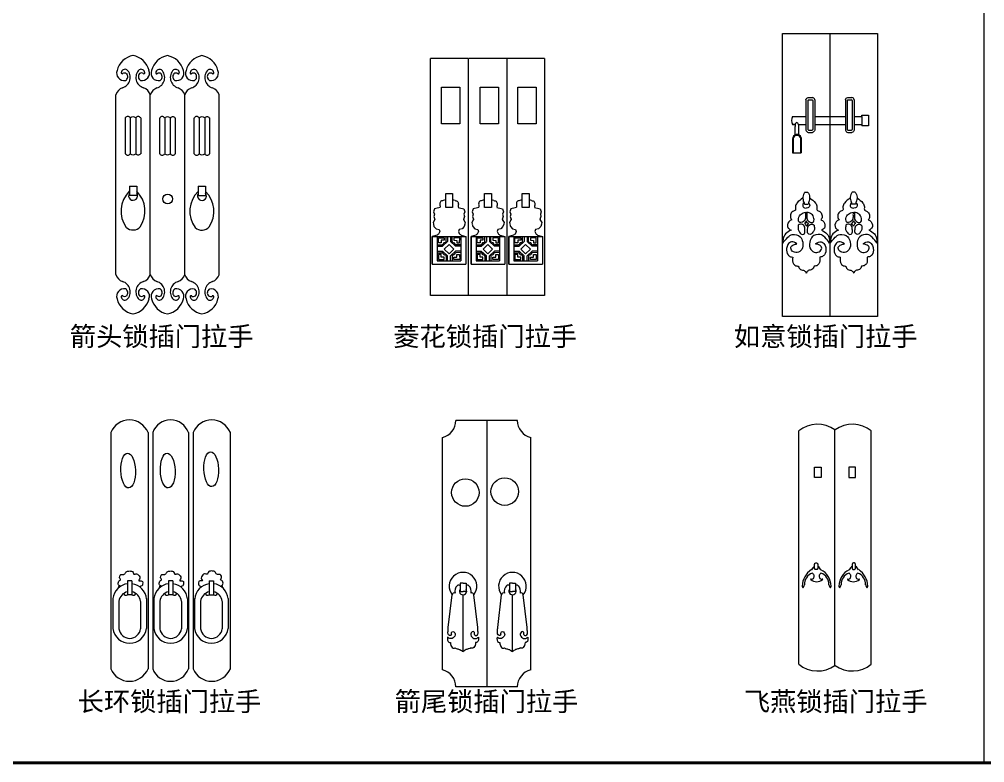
# Model space of a CAD drawing. Header units: millimetres. Extents: x -51923 to -51163, y -26833 to -26390.
# Drawn here: x -51567.1 to -51416.6, y -26832.9 to -26717 of the extents above; entities that cross this region are included whole.
import ezdxf

# ---------------------------------------------------------------- set-up
doc = ezdxf.new("R2010")
doc.units = ezdxf.units.MM
doc.header["$LTSCALE"] = 0.35
doc.styles.add('样式 1', font='simhei.ttf')

msp = doc.modelspace()

# ---------------------------------------------------------------- linework, layer by layer
at = {"lineweight": 5}
for p, q in [((-51416.66, -26832.91), (-51416.66, -26492.85)), ((-51416.66, -26832.91), (-51416.66, -26492.85)), ((-51502.72, -26750.83), (-51502.73, -26755.14)), ((-51502.72, -26750.83), (-51497.48, -26750.83)), ((-51501.94, -26750.83), (-51501.94, -26754.65)), ((-51501.75, -26751.04), (-51500.87, -26751.04)), ((-51501.75, -26751.82), (-51501.75, -26751.04)), ((-51501.32, -26751.43), (-51501.32, -26751.82)), ((-51500.87, -26751.43), (-51501.32, -26751.43)), ((-51501.13, -26752.34), (-51500.34, -26751.64)), ((-51500.87, -26751.04), (-51500.87, -26751.43)), ((-51500.55, -26751.6), (-51500.55, -26750.83)), ((-51500.34, -26750.83), (-51500.34, -26751.64)), ((-51499.86, -26750.84), (-51499.87, -26751.64)), ((-51499.09, -26752.35), (-51499.87, -26751.64)), ((-51499.65, -26751.61), (-51499.65, -26750.84)), ((-51498.45, -26751.05), (-51499.34, -26751.04)), ((-51499.34, -26751.04), (-51499.34, -26751.43)), ((-51499.34, -26751.43), (-51498.89, -26751.44)), ((-51498.89, -26751.44), (-51498.89, -26751.83)), ((-51498.46, -26751.83), (-51498.45, -26751.05)), ((-51498.27, -26750.83), (-51498.27, -26754.65)), ((-51497.48, -26750.83), (-51497.48, -26755.14)), ((-51496.68, -26750.83), (-51491.43, -26750.83)), ((-51496.68, -26750.83), (-51496.68, -26755.14)), ((-51495.89, -26750.83), (-51495.89, -26754.65)), ((-51495.71, -26751.82), (-51495.71, -26751.04)), ((-51495.71, -26751.04), (-51494.82, -26751.04)), ((-51494.82, -26751.43), (-51495.27, -26751.43)), ((-51495.27, -26751.43), (-51495.27, -26751.82)), ((-51495.08, -26752.34), (-51494.29, -26751.64)), ((-51494.82, -26751.04), (-51494.82, -26751.43)), ((-51494.51, -26751.6), (-51494.51, -26750.83)), ((-51494.29, -26750.83), (-51494.29, -26751.64)), ((-51493.81, -26750.84), (-51493.82, -26751.64)), ((-51493.04, -26752.35), (-51493.82, -26751.64)), ((-51493.61, -26751.61), (-51493.6, -26750.84)), ((-51493.29, -26751.04), (-51493.29, -26751.43)), ((-51492.4, -26751.05), (-51493.29, -26751.04)), ((-51493.29, -26751.43), (-51492.84, -26751.44)), ((-51492.84, -26751.44), (-51492.84, -26751.83)), ((-51492.41, -26751.83), (-51492.4, -26751.05)), ((-51492.22, -26750.83), (-51492.22, -26754.65)), ((-51491.43, -26750.83), (-51491.43, -26755.14)), ((-51490.8, -26750.83), (-51490.8, -26755.14)), ((-51490.8, -26750.83), (-51485.55, -26750.83)), ((-51490.01, -26750.83), (-51490.01, -26754.65)), ((-51489.83, -26751.04), (-51488.94, -26751.04)), ((-51489.83, -26751.82), (-51489.83, -26751.04)), ((-51489.39, -26751.43), (-51489.39, -26751.82)), ((-51488.94, -26751.43), (-51489.39, -26751.43)), ((-51489.2, -26752.34), (-51488.41, -26751.64)), ((-51488.94, -26751.04), (-51488.94, -26751.43)), ((-51488.63, -26751.6), (-51488.63, -26750.83)), ((-51488.41, -26750.83), (-51488.41, -26751.64)), ((-51487.93, -26750.84), (-51487.94, -26751.64)), ((-51487.16, -26752.35), (-51487.94, -26751.64)), ((-51487.73, -26751.61), (-51487.72, -26750.84)), ((-51486.52, -26751.05), (-51487.41, -26751.04)), ((-51487.41, -26751.04), (-51487.41, -26751.43)), ((-51487.41, -26751.43), (-51486.96, -26751.44)), ((-51486.96, -26751.44), (-51486.96, -26751.83)), ((-51486.53, -26751.83), (-51486.52, -26751.05)), ((-51486.34, -26750.83), (-51486.34, -26754.65)), ((-51485.55, -26750.83), (-51485.55, -26755.14)), ((-51501.94, -26752.12), (-51501.19, -26752.12)), ((-51501.94, -26752.34), (-51501.13, -26752.34)), ((-51501.94, -26753.14), (-51501.13, -26753.14)), ((-51501.32, -26751.82), (-51501.75, -26751.82)), ((-51501.13, -26753.14), (-51500.34, -26753.84)), ((-51500.11, -26752.09), (-51500.85, -26752.8)), ((-51500.85, -26752.8), (-51500.11, -26752.09)), ((-51500.11, -26753.52), (-51500.85, -26752.8)), ((-51500.11, -26752.09), (-51499.36, -26752.8)), ((-51500.11, -26753.52), (-51499.36, -26752.8)), ((-51499.09, -26753.13), (-51499.87, -26753.84)), ((-51498.28, -26752.36), (-51499.09, -26752.35)), ((-51498.28, -26753.12), (-51499.09, -26753.13)), ((-51498.28, -26752.13), (-51499.03, -26752.12)), ((-51498.89, -26751.83), (-51498.46, -26751.83)), ((-51495.89, -26752.12), (-51495.14, -26752.12)), ((-51495.89, -26752.34), (-51495.08, -26752.34)), ((-51495.89, -26753.14), (-51495.08, -26753.14)), ((-51495.27, -26751.82), (-51495.71, -26751.82)), ((-51495.08, -26753.14), (-51494.29, -26753.84)), ((-51494.8, -26752.8), (-51494.06, -26752.09)), ((-51494.06, -26752.09), (-51494.8, -26752.8)), ((-51494.06, -26753.52), (-51494.8, -26752.8)), ((-51494.06, -26752.09), (-51493.31, -26752.8)), ((-51494.06, -26753.52), (-51493.31, -26752.8)), ((-51493.04, -26753.13), (-51493.82, -26753.84)), ((-51492.23, -26752.36), (-51493.04, -26752.35)), ((-51492.23, -26753.12), (-51493.04, -26753.13)), ((-51492.23, -26752.13), (-51492.98, -26752.12)), ((-51492.84, -26751.83), (-51492.41, -26751.83)), ((-51490.01, -26752.12), (-51489.26, -26752.12)), ((-51490.01, -26752.34), (-51489.2, -26752.34)), ((-51490.01, -26753.14), (-51489.2, -26753.14)), ((-51489.39, -26751.82), (-51489.83, -26751.82)), ((-51489.2, -26753.14), (-51488.41, -26753.84)), ((-51488.18, -26752.09), (-51488.92, -26752.8)), ((-51488.92, -26752.8), (-51488.18, -26752.09)), ((-51488.18, -26753.52), (-51488.92, -26752.8)), ((-51488.18, -26752.09), (-51487.43, -26752.8)), ((-51488.18, -26753.52), (-51487.43, -26752.8)), ((-51487.16, -26753.13), (-51487.94, -26753.84)), ((-51486.35, -26752.36), (-51487.16, -26752.35)), ((-51486.35, -26753.12), (-51487.16, -26753.13)), ((-51486.35, -26752.13), (-51487.1, -26752.12)), ((-51486.96, -26751.83), (-51486.53, -26751.83)), ((-51501.94, -26753.36), (-51501.19, -26753.36)), ((-51501.94, -26754.65), (-51498.27, -26754.64)), ((-51501.75, -26753.66), (-51501.75, -26754.44)), ((-51501.32, -26753.66), (-51501.75, -26753.66)), ((-51501.75, -26754.44), (-51500.87, -26754.44)), ((-51501.32, -26754.05), (-51501.32, -26753.66)), ((-51500.87, -26754.05), (-51501.32, -26754.05)), ((-51500.87, -26754.44), (-51500.87, -26754.05)), ((-51500.55, -26753.88), (-51500.55, -26754.65)), ((-51500.34, -26754.65), (-51500.34, -26753.84)), ((-51499.86, -26754.64), (-51499.87, -26753.84)), ((-51499.65, -26753.87), (-51499.65, -26754.64)), ((-51499.34, -26754.05), (-51498.89, -26754.04)), ((-51499.34, -26754.44), (-51499.34, -26754.05)), ((-51498.45, -26754.43), (-51499.34, -26754.44)), ((-51498.28, -26753.35), (-51499.03, -26753.36)), ((-51498.89, -26753.65), (-51498.46, -26753.65)), ((-51498.89, -26754.04), (-51498.89, -26753.65)), ((-51498.46, -26753.65), (-51498.45, -26754.43)), ((-51495.89, -26753.36), (-51495.14, -26753.36)), ((-51495.89, -26754.65), (-51492.22, -26754.64)), ((-51495.27, -26753.66), (-51495.71, -26753.66)), ((-51495.71, -26753.66), (-51495.71, -26754.44)), ((-51495.71, -26754.44), (-51494.82, -26754.44)), ((-51495.27, -26754.05), (-51495.27, -26753.66)), ((-51494.82, -26754.05), (-51495.27, -26754.05)), ((-51494.82, -26754.44), (-51494.82, -26754.05)), ((-51494.51, -26753.88), (-51494.51, -26754.65)), ((-51494.29, -26754.65), (-51494.29, -26753.84)), ((-51493.81, -26754.64), (-51493.82, -26753.84)), ((-51493.61, -26753.87), (-51493.6, -26754.64)), ((-51493.29, -26754.05), (-51492.84, -26754.04)), ((-51493.29, -26754.44), (-51493.29, -26754.05)), ((-51492.4, -26754.43), (-51493.29, -26754.44)), ((-51492.23, -26753.35), (-51492.98, -26753.36)), ((-51492.84, -26754.04), (-51492.84, -26753.65)), ((-51492.84, -26753.65), (-51492.41, -26753.65)), ((-51492.41, -26753.65), (-51492.4, -26754.43)), ((-51490.01, -26753.36), (-51489.26, -26753.36)), ((-51490.01, -26754.65), (-51486.34, -26754.64)), ((-51489.83, -26753.66), (-51489.83, -26754.44)), ((-51489.39, -26753.66), (-51489.83, -26753.66)), ((-51489.83, -26754.44), (-51488.94, -26754.44)), ((-51489.39, -26754.05), (-51489.39, -26753.66)), ((-51488.94, -26754.05), (-51489.39, -26754.05)), ((-51488.94, -26754.44), (-51488.94, -26754.05)), ((-51488.63, -26753.88), (-51488.63, -26754.65)), ((-51488.41, -26754.65), (-51488.41, -26753.84)), ((-51487.93, -26754.64), (-51487.94, -26753.84)), ((-51487.73, -26753.87), (-51487.72, -26754.64)), ((-51487.41, -26754.05), (-51486.96, -26754.04)), ((-51487.41, -26754.44), (-51487.41, -26754.05)), ((-51486.52, -26754.43), (-51487.41, -26754.44)), ((-51486.35, -26753.35), (-51487.1, -26753.36)), ((-51486.96, -26753.65), (-51486.53, -26753.65)), ((-51486.96, -26754.04), (-51486.96, -26753.65)), ((-51486.53, -26753.65), (-51486.52, -26754.43)), ((-51502.73, -26755.14), (-51497.48, -26755.14)), ((-51496.68, -26755.14), (-51491.43, -26755.14)), ((-51490.8, -26755.14), (-51485.55, -26755.14))]:
    msp.add_line(p, q, dxfattribs=at)
at = {"lineweight": 13}
for p, q in [((-51448.1, -26763.29), (-51448.1, -26719.18)), ((-51448.1, -26719.18), (-51433.28, -26719.18)), ((-51440.69, -26719.18), (-51440.69, -26763.3)), ((-51433.28, -26719.18), (-51433.28, -26763.3)), ((-51503.01, -26760.02), (-51503.01, -26723.06)), ((-51497.13, -26723.06), (-51503.01, -26723.06)), ((-51497.13, -26723.06), (-51497.13, -26760.02)), ((-51491.08, -26723.06), (-51497.04, -26723.06)), ((-51485.2, -26723.06), (-51491.16, -26723.06)), ((-51491.08, -26723.06), (-51491.08, -26760.02)), ((-51485.2, -26723.06), (-51485.2, -26760.02)), ((-51501.29, -26733.25), (-51501.29, -26727.55)), ((-51501.29, -26727.55), (-51498.44, -26727.55)), ((-51498.44, -26727.55), (-51498.44, -26733.25)), ((-51495.24, -26733.25), (-51495.24, -26727.55)), ((-51495.24, -26727.55), (-51492.39, -26727.55)), ((-51492.39, -26727.55), (-51492.39, -26733.25)), ((-51489.36, -26733.25), (-51489.36, -26727.55)), ((-51489.36, -26727.55), (-51486.51, -26727.55)), ((-51486.51, -26727.55), (-51486.51, -26733.25)), ((-51552.1, -26756.76), (-51552.1, -26728.75)), ((-51546.71, -26756.78), (-51546.72, -26728.73)), ((-51541.34, -26756.8), (-51541.34, -26728.74)), ((-51535.97, -26756.8), (-51535.97, -26728.74)), ((-51444.44, -26729.51), (-51444.44, -26734.25)), ((-51444.14, -26729.6), (-51444.14, -26734.17)), ((-51444.08, -26729.18), (-51443.42, -26729.18)), ((-51444.04, -26729.52), (-51443.46, -26729.52)), ((-51443.36, -26729.6), (-51443.36, -26734.17)), ((-51443.07, -26729.51), (-51443.07, -26734.25)), ((-51438.28, -26729.51), (-51438.28, -26734.25)), ((-51437.99, -26729.6), (-51437.99, -26734.17)), ((-51437.93, -26729.18), (-51437.27, -26729.18)), ((-51437.89, -26729.52), (-51437.31, -26729.52)), ((-51437.21, -26729.6), (-51437.21, -26734.17)), ((-51436.91, -26729.51), (-51436.91, -26734.25)), ((-51446.55, -26732.12), (-51444.44, -26732.12)), ((-51443.07, -26732.12), (-51438.28, -26732.12)), ((-51436.91, -26732.12), (-51435.73, -26732.12)), ((-51435.73, -26732.12), (-51435.73, -26731.93)), ((-51435.73, -26731.93), (-51434.67, -26731.93)), ((-51435.73, -26732.12), (-51435.73, -26733.56)), ((-51434.67, -26731.93), (-51434.67, -26733.56)), ((-51550.6, -26737.92), (-51550.6, -26732.33)), ((-51549.85, -26732.33), (-51549.85, -26737.92)), ((-51548.97, -26732.33), (-51548.97, -26737.92)), ((-51548.21, -26732.33), (-51548.21, -26737.92)), ((-51545.23, -26737.93), (-51545.23, -26732.35)), ((-51544.47, -26732.35), (-51544.47, -26737.93)), ((-51543.59, -26732.35), (-51543.59, -26737.93)), ((-51542.83, -26732.35), (-51542.83, -26737.93)), ((-51539.85, -26737.93), (-51539.85, -26732.35)), ((-51539.1, -26732.35), (-51539.1, -26737.93)), ((-51538.21, -26732.35), (-51538.21, -26737.93)), ((-51537.46, -26732.35), (-51537.46, -26737.93)), ((-51498.44, -26733.25), (-51501.29, -26733.25)), ((-51492.39, -26733.25), (-51495.24, -26733.25)), ((-51486.51, -26733.25), (-51489.36, -26733.25)), ((-51446.56, -26733.36), (-51446.11, -26733.36)), ((-51446.11, -26733.36), (-51446.56, -26733.36)), ((-51445.65, -26733.36), (-51444.44, -26733.36)), ((-51443.07, -26733.36), (-51438.28, -26733.36)), ((-51436.91, -26733.36), (-51435.73, -26733.36)), ((-51434.67, -26733.56), (-51435.73, -26733.56)), ((-51446.15, -26733.97), (-51446.15, -26734.99)), ((-51445.61, -26733.97), (-51445.61, -26734.97)), ((-51444.08, -26734.59), (-51443.42, -26734.59)), ((-51444.04, -26734.25), (-51443.46, -26734.25)), ((-51437.93, -26734.59), (-51437.27, -26734.59)), ((-51437.89, -26734.25), (-51437.31, -26734.25)), ((-51446.55, -26735.62), (-51446.55, -26737.78)), ((-51446.43, -26735.62), (-51446.43, -26737.79)), ((-51445.31, -26735.45), (-51445.31, -26737.79)), ((-51445.19, -26735.43), (-51445.19, -26737.77)), ((-51549.98, -26742.98), (-51549.98, -26744.41)), ((-51549.98, -26742.98), (-51548.83, -26742.98)), ((-51548.83, -26742.98), (-51548.83, -26744.41)), ((-51539.23, -26743), (-51538.08, -26743)), ((-51539.23, -26743), (-51539.23, -26744.43)), ((-51538.08, -26743), (-51538.08, -26744.43)), ((-51500.63, -26746.33), (-51500.63, -26744.11)), ((-51500.63, -26744.11), (-51499.55, -26744.11)), ((-51499.55, -26744.11), (-51499.55, -26746.33)), ((-51494.58, -26746.33), (-51494.58, -26744.11)), ((-51494.58, -26744.11), (-51493.5, -26744.11)), ((-51493.5, -26744.11), (-51493.5, -26746.33)), ((-51488.7, -26746.33), (-51488.7, -26744.11)), ((-51488.7, -26744.11), (-51487.62, -26744.11)), ((-51487.62, -26744.11), (-51487.62, -26746.33)), ((-51444.62, -26743.91), (-51444.18, -26743.91)), ((-51436.76, -26743.91), (-51437.21, -26743.91)), ((-51549.98, -26744.41), (-51548.83, -26744.41)), ((-51539.23, -26744.43), (-51538.08, -26744.43)), ((-51502.4, -26746.54), (-51502.55, -26746.98)), ((-51502.55, -26746.98), (-51502.4, -26747.33)), ((-51499.55, -26746.33), (-51500.63, -26746.33)), ((-51497.8, -26746.54), (-51497.66, -26746.98)), ((-51497.66, -26746.98), (-51497.8, -26747.33)), ((-51496.35, -26746.54), (-51496.5, -26746.98)), ((-51496.5, -26746.98), (-51496.35, -26747.33)), ((-51493.5, -26746.33), (-51494.58, -26746.33)), ((-51491.76, -26746.54), (-51491.61, -26746.98)), ((-51491.61, -26746.98), (-51491.75, -26747.33)), ((-51490.47, -26746.54), (-51490.62, -26746.98)), ((-51490.62, -26746.98), (-51490.47, -26747.33)), ((-51487.62, -26746.33), (-51488.7, -26746.33)), ((-51485.88, -26746.54), (-51485.73, -26746.98)), ((-51485.73, -26746.98), (-51485.87, -26747.33)), ((-51444.66, -26745.77), (-51444.12, -26745.77)), ((-51436.72, -26745.77), (-51437.26, -26745.77)), ((-51502.34, -26748.19), (-51502.61, -26748.65)), ((-51502.61, -26748.65), (-51502.56, -26748.87)), ((-51502.4, -26747.33), (-51502.49, -26747.72)), ((-51502.49, -26747.72), (-51502.34, -26748.19)), ((-51502.37, -26748.1), (-51502.37, -26748.24)), ((-51497.71, -26747.72), (-51497.86, -26748.19)), ((-51497.86, -26748.19), (-51497.59, -26748.65)), ((-51497.84, -26748.1), (-51497.83, -26748.24)), ((-51497.8, -26747.33), (-51497.71, -26747.72)), ((-51497.59, -26748.65), (-51497.64, -26748.87)), ((-51496.29, -26748.19), (-51496.57, -26748.65)), ((-51496.57, -26748.65), (-51496.51, -26748.87)), ((-51496.35, -26747.33), (-51496.44, -26747.72)), ((-51496.44, -26747.72), (-51496.29, -26748.19)), ((-51496.32, -26748.1), (-51496.32, -26748.24)), ((-51491.67, -26747.72), (-51491.81, -26748.19)), ((-51491.81, -26748.19), (-51491.54, -26748.65)), ((-51491.79, -26748.1), (-51491.78, -26748.24)), ((-51491.75, -26747.33), (-51491.67, -26747.72)), ((-51491.54, -26748.65), (-51491.59, -26748.87)), ((-51490.41, -26748.19), (-51490.69, -26748.65)), ((-51490.69, -26748.65), (-51490.63, -26748.87)), ((-51490.47, -26747.33), (-51490.56, -26747.72)), ((-51490.56, -26747.72), (-51490.41, -26748.19)), ((-51490.44, -26748.1), (-51490.44, -26748.24)), ((-51485.79, -26747.72), (-51485.93, -26748.19)), ((-51485.93, -26748.19), (-51485.66, -26748.65)), ((-51485.91, -26748.1), (-51485.9, -26748.24)), ((-51485.87, -26747.33), (-51485.79, -26747.72)), ((-51485.66, -26748.65), (-51485.71, -26748.87)), ((-51502.56, -26748.93), (-51502.46, -26749.28)), ((-51502.46, -26749.28), (-51502.14, -26749.63)), ((-51502.14, -26749.63), (-51501.66, -26749.72)), ((-51501.55, -26750.04), (-51501.69, -26750.39)), ((-51501.66, -26749.72), (-51501.55, -26750.04)), ((-51498.54, -26749.72), (-51498.66, -26750.04)), ((-51498.66, -26750.04), (-51498.51, -26750.39)), ((-51498.07, -26749.63), (-51498.54, -26749.72)), ((-51497.74, -26749.28), (-51498.07, -26749.63)), ((-51497.64, -26748.93), (-51497.74, -26749.28)), ((-51496.51, -26748.93), (-51496.41, -26749.28)), ((-51496.41, -26749.28), (-51496.09, -26749.63)), ((-51496.09, -26749.63), (-51495.62, -26749.72)), ((-51495.5, -26750.04), (-51495.65, -26750.39)), ((-51495.62, -26749.72), (-51495.5, -26750.04)), ((-51492.49, -26749.72), (-51492.61, -26750.04)), ((-51492.61, -26750.04), (-51492.46, -26750.39)), ((-51492.02, -26749.63), (-51492.49, -26749.72)), ((-51491.7, -26749.28), (-51492.02, -26749.63)), ((-51491.59, -26748.93), (-51491.7, -26749.28)), ((-51490.63, -26748.93), (-51490.53, -26749.28)), ((-51490.53, -26749.28), (-51490.21, -26749.63)), ((-51490.21, -26749.63), (-51489.74, -26749.72)), ((-51489.62, -26750.04), (-51489.77, -26750.39)), ((-51489.74, -26749.72), (-51489.62, -26750.04)), ((-51486.61, -26749.72), (-51486.73, -26750.04)), ((-51486.73, -26750.04), (-51486.58, -26750.39)), ((-51486.14, -26749.63), (-51486.61, -26749.72)), ((-51485.82, -26749.28), (-51486.14, -26749.63)), ((-51485.71, -26748.93), (-51485.82, -26749.28)), ((-51501.99, -26750.63), (-51502.72, -26750.83)), ((-51501.87, -26750.54), (-51501.99, -26750.63)), ((-51501.75, -26750.48), (-51501.87, -26750.54)), ((-51501.69, -26750.39), (-51501.75, -26750.48)), ((-51498.51, -26750.39), (-51498.45, -26750.48)), ((-51498.45, -26750.48), (-51498.33, -26750.54)), ((-51498.33, -26750.54), (-51498.21, -26750.63)), ((-51498.21, -26750.63), (-51497.48, -26750.83)), ((-51495.94, -26750.63), (-51496.68, -26750.83)), ((-51495.82, -26750.54), (-51495.94, -26750.63)), ((-51495.7, -26750.48), (-51495.82, -26750.54)), ((-51495.65, -26750.39), (-51495.7, -26750.48)), ((-51492.46, -26750.39), (-51492.4, -26750.48)), ((-51492.4, -26750.48), (-51492.28, -26750.54)), ((-51492.28, -26750.54), (-51492.17, -26750.63)), ((-51492.17, -26750.63), (-51491.43, -26750.83)), ((-51490.06, -26750.63), (-51490.8, -26750.83)), ((-51489.94, -26750.54), (-51490.06, -26750.63)), ((-51489.82, -26750.48), (-51489.94, -26750.54)), ((-51489.77, -26750.39), (-51489.82, -26750.48)), ((-51486.58, -26750.39), (-51486.52, -26750.48)), ((-51486.52, -26750.48), (-51486.4, -26750.54)), ((-51486.4, -26750.54), (-51486.29, -26750.63)), ((-51486.29, -26750.63), (-51485.55, -26750.83)), ((-51497.13, -26760.02), (-51503.01, -26760.02)), ((-51491.08, -26760.02), (-51497.13, -26760.02)), ((-51485.2, -26760.02), (-51491.08, -26760.02)), ((-51439.84, -26763.29), (-51448.1, -26763.29)), ((-51433.28, -26763.3), (-51440.69, -26763.3)), ((-51489.41, -26779.53), (-51499.05, -26779.53)), ((-51494.23, -26779.53), (-51494.23, -26821.08)), ((-51552.87, -26781.41), (-51552.87, -26818.25)), ((-51547.07, -26781.41), (-51547.07, -26818.25)), ((-51546.34, -26781.41), (-51546.34, -26818.25)), ((-51540.75, -26781.41), (-51540.75, -26818.25)), ((-51540.03, -26781.41), (-51540.03, -26818.25)), ((-51534.23, -26781.41), (-51534.23, -26818.25)), ((-51445.57, -26817.56), (-51445.57, -26781.16)), ((-51439.91, -26817.72), (-51439.91, -26781)), ((-51434.25, -26817.56), (-51434.25, -26781.16)), ((-51501.15, -26818.43), (-51501.15, -26782.19)), ((-51487.37, -26818.43), (-51487.37, -26782.19)), ((-51550.26, -26804.56), (-51550.26, -26806.7)), ((-51549.58, -26804.56), (-51550.26, -26804.56)), ((-51549.58, -26804.56), (-51549.58, -26806.7)), ((-51543.19, -26804.56), (-51543.87, -26804.56)), ((-51543.87, -26804.56), (-51543.87, -26806.7)), ((-51543.19, -26804.56), (-51543.19, -26806.7)), ((-51537.52, -26804.56), (-51536.84, -26804.56)), ((-51537.52, -26804.56), (-51537.52, -26806.7)), ((-51536.84, -26804.56), (-51536.84, -26806.7)), ((-51498.4, -26804.88), (-51498.4, -26806.21)), ((-51497.93, -26804.88), (-51498.4, -26804.88)), ((-51497.93, -26804.88), (-51497.46, -26804.88)), ((-51497.46, -26804.88), (-51497.46, -26806.21)), ((-51490.22, -26804.88), (-51490.69, -26804.88)), ((-51490.69, -26804.88), (-51490.69, -26806.21)), ((-51490.22, -26804.88), (-51489.75, -26804.88)), ((-51489.75, -26804.88), (-51489.75, -26806.21)), ((-51552.54, -26807.3), (-51552.54, -26811.99)), ((-51549.58, -26806.7), (-51550.26, -26806.7)), ((-51547.3, -26807.3), (-51547.3, -26811.99)), ((-51546.15, -26807.3), (-51546.15, -26811.99)), ((-51543.19, -26806.7), (-51543.87, -26806.7)), ((-51540.91, -26807.3), (-51540.91, -26811.99)), ((-51539.8, -26807.3), (-51539.8, -26811.99)), ((-51537.52, -26806.7), (-51536.84, -26806.7)), ((-51534.56, -26807.3), (-51534.56, -26811.99)), ((-51500.23, -26811.8), (-51499.62, -26806.72)), ((-51498.4, -26806.21), (-51497.93, -26806.21)), ((-51497.46, -26806.21), (-51497.93, -26806.21)), ((-51497.93, -26815.58), (-51497.93, -26806.72)), ((-51495.64, -26811.8), (-51496.25, -26806.72)), ((-51492.52, -26811.8), (-51491.91, -26806.72)), ((-51490.69, -26806.21), (-51490.22, -26806.21)), ((-51489.75, -26806.21), (-51490.22, -26806.21)), ((-51490.22, -26815.58), (-51490.22, -26806.72)), ((-51487.93, -26811.8), (-51488.54, -26806.72)), ((-51551.6, -26807.74), (-51551.6, -26812.01)), ((-51548.24, -26807.74), (-51548.24, -26812.01)), ((-51545.21, -26807.74), (-51545.21, -26812.01)), ((-51541.85, -26807.74), (-51541.85, -26812.01)), ((-51538.86, -26807.74), (-51538.86, -26812.01)), ((-51535.49, -26807.74), (-51535.49, -26812.01)), ((-51489.41, -26821.08), (-51499.05, -26821.08))]:
    msp.add_line(p, q, dxfattribs=at)
at = {"lineweight": 40, "ltscale": 3}
for p, q in [((-51416.66, -26832.91), (-51669.76, -26832.91)), ((-51163.57, -26832.91), (-51416.66, -26832.91))]:
    msp.add_line(p, q, dxfattribs=at)
at = {"lineweight": 13}
for points in [[(-51443.13, -26786.79), (-51442.08, -26786.79), (-51442.08, -26788.45), (-51443.13, -26788.45)], [(-51436.69, -26786.79), (-51437.73, -26786.79), (-51437.73, -26788.45), (-51436.69, -26788.45)]]:
    msp.add_lwpolyline(points, close=True, dxfattribs=at)
for points in [[(-51442.92, -26801.76), (-51442.77, -26801.76, -0.414214), (-51442.6, -26801.93), (-51442.6, -26802.6, -0.414214), (-51442.77, -26802.76), (-51442.92, -26802.76, -0.414214), (-51443.09, -26802.6), (-51443.09, -26801.93, -0.414214)], [(-51436.89, -26801.76), (-51437.04, -26801.76, 0.414214), (-51437.21, -26801.93), (-51437.21, -26802.6, 0.414214), (-51437.04, -26802.76), (-51436.89, -26802.76, 0.414214), (-51436.73, -26802.6), (-51436.73, -26801.93, 0.414214)]]:
    msp.add_lwpolyline(points, format="xyb", close=True, dxfattribs=at)
for centre, radius in [((-51544, -26744.98), 0.76), ((-51497.57, -26790.78), 2.14), ((-51491.43, -26790.63), 2.14)]:
    msp.add_circle(centre, radius, dxfattribs=at)
for centre, radius, start, end in [((-51548.84, -26725.7), 3.15, 100.4549, 166.1298), ((-51549.97, -26725.7), 3.15, 13.9608, 79.6356), ((-51543.46, -26725.72), 3.15, 100.4549, 166.1298), ((-51544.6, -26725.72), 3.15, 13.9608, 79.6356), ((-51538.08, -26725.72), 3.15, 100.4549, 166.1298), ((-51539.22, -26725.72), 3.15, 13.9608, 79.6356), ((-51550.82, -26725.36), 1.15, 158.6057, 282.6525), ((-51550.65, -26725.36), 0.607, 61.1405, 171.9002), ((-51551.1, -26725.29), 0.154, 172.8807, 307.0788), ((-51551.52, -26726.03), 1.68, 286.236, 45.935), ((-51550.72, -26725.89), 0.552, 54.9405, 123.8604), ((-51550.94, -26725.89), 0.708, 301.9089, 40.105), ((-51547.28, -26726.03), 1.68, 134.065, 253.764), ((-51547.87, -26725.89), 0.708, 139.9856, 238.1816), ((-51548.16, -26725.36), 0.607, 8.0998, 118.8595), ((-51548.09, -26725.88), 0.552, 56.2302, 125.1501), ((-51547.99, -26725.36), 1.15, 257.4381, 21.4849), ((-51547.71, -26725.29), 0.154, 233.0118, 7.2099), ((-51545.45, -26725.38), 1.15, 158.6057, 282.6525), ((-51545.72, -26725.31), 0.154, 172.8807, 307.0788), ((-51545.27, -26725.37), 0.607, 61.1405, 171.9002), ((-51546.15, -26726.05), 1.68, 286.236, 45.935), ((-51545.34, -26725.9), 0.552, 54.9405, 123.8604), ((-51545.57, -26725.91), 0.708, 301.9089, 40.105), ((-51541.91, -26726.05), 1.68, 134.065, 253.764), ((-51542.49, -26725.9), 0.708, 139.9856, 238.1816), ((-51542.78, -26725.37), 0.607, 8.0998, 118.8595), ((-51542.72, -26725.9), 0.552, 56.2302, 125.1501), ((-51542.61, -26725.38), 1.15, 257.4381, 21.4849), ((-51542.34, -26725.31), 0.154, 233.0118, 7.2099), ((-51540.07, -26725.38), 1.15, 158.6057, 282.6525), ((-51539.9, -26725.37), 0.607, 61.1405, 171.9002), ((-51540.35, -26725.31), 0.154, 172.8807, 307.0788), ((-51540.77, -26726.05), 1.68, 286.236, 45.935), ((-51539.97, -26725.9), 0.552, 54.9405, 123.8604), ((-51540.19, -26725.91), 0.708, 301.9089, 40.105), ((-51536.53, -26726.05), 1.68, 134.065, 253.764), ((-51537.11, -26725.9), 0.708, 139.9856, 238.1816), ((-51537.41, -26725.37), 0.607, 8.0998, 118.8595), ((-51537.34, -26725.9), 0.552, 56.2302, 125.1501), ((-51537.24, -26725.38), 1.15, 257.4381, 21.4849), ((-51536.96, -26725.31), 0.154, 233.0118, 7.2099), ((-51550.5, -26729.21), 1.66, 109.3373, 163.0374), ((-51548.31, -26729.21), 1.66, 16.9626, 70.6627), ((-51545.12, -26729.23), 1.66, 109.3373, 163.0374), ((-51542.93, -26729.23), 1.66, 16.9626, 70.6627), ((-51539.75, -26729.23), 1.66, 109.3373, 163.0374), ((-51537.56, -26729.23), 1.66, 16.9626, 70.6627), ((-51444.01, -26729.65), 0.136, 101.7182, 159.5617), ((-51443.49, -26729.65), 0.136, 20.4383, 78.2818), ((-51437.86, -26729.65), 0.136, 101.7182, 159.5617), ((-51437.34, -26729.65), 0.136, 20.4383, 78.2818), ((-51550.23, -26732.53), 0.425, 27.4189, 152.5811), ((-51549.41, -26732.85), 0.676, 49.1218, 130.8782), ((-51548.59, -26732.58), 0.45, 32.9308, 147.0692), ((-51544.85, -26732.55), 0.425, 27.4189, 152.5811), ((-51543.21, -26732.6), 0.45, 32.9308, 147.0692), ((-51539.48, -26732.55), 0.425, 27.4189, 152.5811), ((-51537.84, -26732.6), 0.45, 32.9308, 147.0692), ((-51445.12, -26732.75), 1.56, 155.9415, 202.9377), ((-51544.03, -26732.86), 0.676, 49.1218, 130.8782), ((-51538.66, -26732.86), 0.676, 49.1218, 130.8782), ((-51445.86, -26735.62), 0.696, 15.7594, 179.9635), ((-51445.86, -26735.62), 0.569, 17.4329, 179.9635), ((-51444.01, -26734.12), 0.136, 200.4383, 258.2818), ((-51443.49, -26734.12), 0.136, 281.7182, 339.5617), ((-51437.86, -26734.12), 0.136, 200.4383, 258.2818), ((-51437.34, -26734.12), 0.136, 281.7182, 339.5617), ((-51550.23, -26737.72), 0.425, 207.4189, 332.5811), ((-51549.41, -26737.41), 0.676, 229.1218, 310.8782), ((-51548.59, -26737.67), 0.45, 212.9308, 327.0692), ((-51544.85, -26737.74), 0.425, 207.4189, 332.5811), ((-51544.03, -26737.42), 0.676, 229.1218, 310.8782), ((-51543.21, -26737.69), 0.45, 212.9308, 327.0692), ((-51539.48, -26737.74), 0.425, 207.4189, 332.5811), ((-51538.66, -26737.42), 0.676, 229.1218, 310.8782), ((-51537.84, -26737.69), 0.45, 212.9308, 327.0692), ((-51445.89, -26732.24), 5.57, 263.1713, 277.2418), ((-51546.96, -26746.88), 4.33, 134.3588, 216.0951), ((-51549.4, -26744.49), 0.7, 146.8871, 35.943), ((-51551.86, -26746.88), 4.33, 325.6591, 45.6412), ((-51536.21, -26746.9), 4.33, 134.3588, 216.0951), ((-51538.65, -26744.51), 0.7, 146.8871, 35.943), ((-51541.11, -26746.9), 4.33, 325.6591, 45.6412), ((-51500.1, -26748.38), 3.3, 99.1626, 106.1641), ((-51500.1, -26748.38), 3.3, 73.8359, 80.3279), ((-51494.05, -26748.38), 3.3, 99.1626, 106.1641), ((-51494.05, -26748.38), 3.3, 73.8359, 80.3279), ((-51488.17, -26748.38), 3.3, 99.1626, 106.1641), ((-51488.17, -26748.38), 3.3, 73.8359, 80.3279), ((-51549.42, -26748.29), 1.53, 227.7211, 317.9858), ((-51538.67, -26748.31), 1.53, 227.7211, 317.9858), ((-51550.5, -26756.29), 1.66, 196.9626, 250.6627), ((-51548.31, -26756.29), 1.66, 289.3373, 343.0374), ((-51545.12, -26756.29), 1.66, 196.9626, 250.6627), ((-51542.93, -26756.29), 1.66, 289.3373, 343.0374), ((-51539.75, -26756.31), 1.66, 196.9626, 250.6627), ((-51537.56, -26756.31), 1.66, 289.3373, 343.0374), ((-51550.82, -26760.14), 1.15, 77.3475, 201.3943), ((-51551.52, -26759.47), 1.68, 314.065, 73.764), ((-51550.94, -26759.62), 0.708, 319.895, 58.0911), ((-51547.28, -26759.47), 1.68, 106.236, 225.935), ((-51547.87, -26759.62), 0.708, 121.8184, 220.0144), ((-51547.99, -26760.14), 1.15, 338.5151, 102.5619), ((-51545.45, -26760.14), 1.15, 77.3475, 201.3943), ((-51546.15, -26759.47), 1.68, 314.065, 73.764), ((-51545.57, -26759.62), 0.708, 319.895, 58.0911), ((-51541.91, -26759.47), 1.68, 106.236, 225.935), ((-51542.49, -26759.62), 0.708, 121.8184, 220.0144), ((-51542.61, -26760.14), 1.15, 338.5151, 102.5619), ((-51540.07, -26760.16), 1.15, 77.3475, 201.3943), ((-51540.77, -26759.49), 1.68, 314.065, 73.764), ((-51540.19, -26759.63), 0.708, 319.895, 58.0911), ((-51536.53, -26759.49), 1.68, 106.236, 225.935), ((-51537.11, -26759.63), 0.708, 121.8184, 220.0144), ((-51537.24, -26760.16), 1.15, 338.5151, 102.5619), ((-51548.84, -26759.81), 3.15, 193.8702, 259.5451), ((-51551.1, -26760.21), 0.154, 52.9212, 187.1193), ((-51550.65, -26760.15), 0.607, 188.0998, 298.8595), ((-51550.72, -26759.62), 0.552, 236.1396, 305.0595), ((-51549.97, -26759.81), 3.15, 280.3644, 346.0392), ((-51548.16, -26760.15), 0.607, 241.1405, 351.9002), ((-51548.09, -26759.62), 0.552, 234.8499, 303.7698), ((-51547.71, -26760.22), 0.154, 352.7901, 126.9882), ((-51543.46, -26759.81), 3.15, 193.8702, 259.5451), ((-51545.72, -26760.21), 0.154, 52.9212, 187.1193), ((-51545.27, -26760.15), 0.607, 188.0998, 298.8595), ((-51545.34, -26759.62), 0.552, 236.1396, 305.0595), ((-51544.6, -26759.81), 3.15, 280.3644, 346.0392), ((-51542.78, -26760.15), 0.607, 241.1405, 351.9002), ((-51542.72, -26759.62), 0.552, 234.8499, 303.7698), ((-51542.34, -26760.22), 0.154, 352.7901, 126.9882), ((-51538.08, -26759.82), 3.15, 193.8702, 259.5451), ((-51540.35, -26760.23), 0.154, 52.9212, 187.1193), ((-51539.9, -26760.17), 0.607, 188.0998, 298.8595), ((-51539.97, -26759.64), 0.552, 236.1396, 305.0595), ((-51539.22, -26759.82), 3.15, 280.3644, 346.0392), ((-51537.41, -26760.17), 0.607, 241.1405, 351.9002), ((-51537.34, -26759.64), 0.552, 234.8499, 303.7698), ((-51536.96, -26760.23), 0.154, 352.7901, 126.9882), ((-51549.97, -26782.58), 3.13, 21.9657, 158.0343), ((-51543.55, -26782.42), 2.97, 19.9007, 160.0993), ((-51537.13, -26782.58), 3.13, 21.9657, 158.0343), ((-51501.76, -26779.54), 2.71, 282.9311, 0.2682), ((-51486.76, -26779.54), 2.71, 179.7318, 257.0689), ((-51442.63, -26784.79), 4.66, 54.2764, 128.9944), ((-51437.18, -26784.79), 4.66, 51.0056, 125.7236), ((-51441.82, -26805.46), 3.2, 123.7242, 178.2404), ((-51442.24, -26803.57), 1.55, 122.9942, 150.4398), ((-51443.45, -26803.57), 1.55, 29.5602, 57.0058), ((-51443.43, -26805.38), 2.9, 0.3304, 62.739), ((-51436.39, -26805.38), 2.9, 117.261, 179.6696), ((-51436.36, -26803.57), 1.55, 122.9942, 150.4398), ((-51437.57, -26803.57), 1.55, 29.5602, 57.0058), ((-51437.99, -26805.46), 3.2, 1.7596, 56.2758), ((-51497.93, -26805.38), 2.16, 321.3479, 218.6521), ((-51490.22, -26805.38), 2.16, 321.3479, 218.6521), ((-51442.86, -26805.08), 1.82, 108.3916, 182.7469), ((-51442.85, -26803.01), 1.07, 207.9706, 208.0152), ((-51443.67, -26804.31), 0.0412, 63.1294, 213.7835), ((-51442.77, -26803.31), 1.38, 227.5696, 312.4304), ((-51443.53, -26804), 0.301, 245.9814, 304.3436), ((-51443.7, -26803.83), 0.546, 309.1293, 61.012), ((-51441.84, -26803.83), 0.546, 118.988, 230.8707), ((-51442.01, -26804), 0.301, 235.6564, 294.0186), ((-51442.68, -26805.08), 1.82, 357.2531, 71.6084), ((-51441.87, -26804.31), 0.0412, 326.2165, 116.8706), ((-51437.14, -26805.08), 1.82, 108.3916, 182.7469), ((-51437.94, -26804.31), 0.0412, 63.1294, 213.7835), ((-51437.04, -26803.31), 1.38, 227.5696, 312.4304), ((-51437.8, -26804), 0.301, 245.9814, 304.3436), ((-51437.98, -26803.83), 0.546, 309.1293, 61.012), ((-51436.11, -26803.83), 0.546, 118.988, 230.8707), ((-51436.28, -26804), 0.301, 235.6564, 294.0186), ((-51436.95, -26805.08), 1.82, 357.2531, 71.6084), ((-51436.14, -26804.31), 0.0412, 326.2165, 116.8706), ((-51436.97, -26803.01), 1.07, 331.9848, 332.0294), ((-51549.92, -26807.6), 2.63, 97.3336, 173.4752), ((-51551.47, -26805.43), 0.185, 122.7252, 226.9137), ((-51549.92, -26807.6), 2.63, 5.1475, 82.5252), ((-51543.53, -26807.6), 2.63, 97.3336, 173.4752), ((-51545.08, -26805.43), 0.185, 122.7252, 226.9137), ((-51543.53, -26807.6), 2.63, 5.1475, 82.5252), ((-51537.17, -26807.6), 2.63, 97.4748, 174.8525), ((-51537.17, -26807.6), 2.63, 6.5248, 82.6664), ((-51535.63, -26805.43), 0.185, 313.0863, 57.2748), ((-51497.87, -26806.2), 1.33, 137.2447, 190.822), ((-51498.61, -26805.58), 0.372, 56.3681, 130.6515), ((-51497.92, -26806.16), 0.561, 149.0731, 35.1953), ((-51497.26, -26805.58), 0.372, 49.3485, 123.6319), ((-51497.99, -26806.2), 1.33, 349.178, 42.7553), ((-51490.16, -26806.2), 1.33, 137.2447, 190.822), ((-51490.9, -26805.58), 0.372, 56.3681, 130.6515), ((-51490.21, -26806.16), 0.561, 149.0731, 35.1953), ((-51489.55, -26805.58), 0.372, 49.3485, 123.6319), ((-51490.28, -26806.2), 1.33, 349.178, 42.7553), ((-51443.93, -26805.13), 1.11, 191.9693, 207.8665), ((-51446.35, -26804.69), 1.73, 326.4139, 344.0613), ((-51439.19, -26804.69), 1.73, 195.9387, 213.5861), ((-51441.61, -26805.13), 1.11, 332.1335, 348.0307), ((-51438.2, -26805.13), 1.11, 191.9693, 207.8665), ((-51440.62, -26804.69), 1.73, 326.4139, 344.0613), ((-51433.46, -26804.69), 1.73, 195.9387, 213.5861), ((-51435.89, -26805.13), 1.11, 332.1335, 348.0307), ((-51549.92, -26807.91), 1.69, 101.5741, 174.0177), ((-51550.49, -26806.41), 0.378, 195.2108, 307.916), ((-51549.92, -26807.91), 1.69, 5.9823, 78.4259), ((-51549.35, -26806.41), 0.378, 232.084, 344.7892), ((-51543.53, -26807.91), 1.69, 101.5741, 174.0177), ((-51544.1, -26806.41), 0.378, 195.2108, 307.916), ((-51543.53, -26807.91), 1.69, 5.9823, 78.4259), ((-51542.96, -26806.41), 0.378, 232.084, 344.7892), ((-51537.18, -26807.91), 1.69, 101.5741, 174.0177), ((-51537.75, -26806.41), 0.378, 195.2108, 307.916), ((-51537.18, -26807.91), 1.69, 5.9823, 78.4259), ((-51536.6, -26806.41), 0.378, 232.084, 344.7892), ((-51499.32, -26806.72), 0.301, 62.9338, 180.0909), ((-51496.55, -26806.72), 0.301, 359.9091, 117.0662), ((-51491.61, -26806.72), 0.301, 62.9338, 180.0909), ((-51488.84, -26806.72), 0.301, 359.9091, 117.0662), ((-51549.92, -26811.64), 2.64, 187.4509, 352.5491), ((-51549.92, -26811.83), 1.69, 185.9823, 354.0177), ((-51543.53, -26811.64), 2.64, 187.4509, 352.5491), ((-51543.53, -26811.83), 1.69, 185.9823, 354.0177), ((-51537.18, -26811.64), 2.64, 187.4509, 352.5491), ((-51537.18, -26811.83), 1.69, 185.9823, 354.0177), ((-51442.63, -26813.94), 4.66, 231.0056, 305.7236), ((-51437.18, -26813.94), 4.66, 234.2764, 308.9944), ((-51549.97, -26817.08), 3.13, 201.9657, 338.0343), ((-51543.55, -26817.24), 2.97, 199.9007, 340.0993), ((-51537.13, -26817.08), 3.13, 201.9657, 338.0343), ((-51501.76, -26821.07), 2.71, 359.7318, 77.0689), ((-51486.76, -26821.07), 2.71, 102.9311, 180.2682)]:
    msp.add_arc(centre, radius, start, end, dxfattribs=at)
at = {"lineweight": 5}
for centre, radius, start, end in [((-51500.76, -26751.6), 0.201, 265.1928, 0), ((-51499.45, -26751.61), 0.201, 179.5741, 274.3814), ((-51494.71, -26751.6), 0.201, 265.1928, 0), ((-51493.4, -26751.61), 0.201, 179.5741, 274.3814), ((-51488.83, -26751.6), 0.201, 265.1928, 0), ((-51487.52, -26751.61), 0.201, 179.5741, 274.3814), ((-51501.21, -26751.89), 0.222, 264.7945, 355.7481), ((-51500.82, -26751.97), 0.17, 72.1587, 177.7125), ((-51499.39, -26751.97), 0.17, 1.8616, 107.4155), ((-51499, -26751.9), 0.222, 183.8261, 274.7796), ((-51495.16, -26751.89), 0.222, 264.7945, 355.7481), ((-51494.78, -26751.97), 0.17, 72.1587, 177.7125), ((-51493.34, -26751.97), 0.17, 1.8616, 107.4155), ((-51492.96, -26751.9), 0.222, 183.8261, 274.7796), ((-51489.28, -26751.89), 0.222, 264.7945, 355.7481), ((-51488.9, -26751.97), 0.17, 72.1587, 177.7125), ((-51487.46, -26751.97), 0.17, 1.8616, 107.4155), ((-51487.08, -26751.9), 0.222, 183.8261, 274.7796), ((-51501.21, -26753.59), 0.222, 4.2519, 95.2055), ((-51500.82, -26753.51), 0.17, 182.2875, 287.8413), ((-51500.76, -26753.88), 0.201, 0, 94.8072), ((-51499.45, -26753.87), 0.201, 85.6186, 180.4259), ((-51499.39, -26753.51), 0.17, 252.5845, 358.1384), ((-51499, -26753.58), 0.222, 85.2204, 176.1739), ((-51495.16, -26753.59), 0.222, 4.2519, 95.2055), ((-51494.78, -26753.51), 0.17, 182.2875, 287.8413), ((-51494.71, -26753.88), 0.201, 0, 94.8072), ((-51493.4, -26753.87), 0.201, 85.6186, 180.4259), ((-51493.34, -26753.51), 0.17, 252.5845, 358.1384), ((-51492.96, -26753.58), 0.222, 85.2204, 176.1739), ((-51489.28, -26753.59), 0.222, 4.2519, 95.2055), ((-51488.9, -26753.51), 0.17, 182.2875, 287.8413), ((-51488.83, -26753.88), 0.201, 0, 94.8072), ((-51487.52, -26753.87), 0.201, 85.6186, 180.4259), ((-51487.46, -26753.51), 0.17, 252.5845, 358.1384), ((-51487.08, -26753.58), 0.222, 85.2204, 176.1739)]:
    msp.add_arc(centre, radius, start, end, dxfattribs=at)
at = {"lineweight": 13}
for centre in [(-51550.17, -26787.34), (-51544, -26787.34), (-51537.21, -26787.13)]:
    msp.add_ellipse(centre, major_axis=(-0.1, 2.72), ratio=0.421012, dxfattribs=at)
for points in [[(-51444.44, -26729.51), (-51444.32, -26729.28), (-51444.08, -26729.18)], [(-51443.07, -26729.51), (-51443.19, -26729.28), (-51443.42, -26729.18)], [(-51438.28, -26729.51), (-51438.16, -26729.28), (-51437.93, -26729.18)], [(-51436.91, -26729.51), (-51437.03, -26729.28), (-51437.27, -26729.18)], [(-51444.44, -26734.25), (-51444.32, -26734.48), (-51444.08, -26734.59)], [(-51443.07, -26734.25), (-51443.19, -26734.48), (-51443.42, -26734.59)], [(-51438.28, -26734.25), (-51438.16, -26734.48), (-51437.93, -26734.59)], [(-51436.91, -26734.25), (-51437.03, -26734.48), (-51437.27, -26734.59)], [(-51444.62, -26743.91), (-51444.84, -26744.3), (-51444.9, -26745.08), (-51444.66, -26745.77)], [(-51444.18, -26743.91), (-51443.95, -26744.3), (-51443.89, -26745.08), (-51444.12, -26745.77)], [(-51437.21, -26743.91), (-51437.44, -26744.3), (-51437.5, -26745.08), (-51437.26, -26745.77)], [(-51436.76, -26743.91), (-51436.55, -26744.3), (-51436.49, -26745.08), (-51436.72, -26745.77)], [(-51501.02, -26745.21), (-51501.45, -26745.42), (-51501.54, -26745.94), (-51501.49, -26746.28)], [(-51499.18, -26745.21), (-51498.75, -26745.42), (-51498.67, -26745.94), (-51498.71, -26746.28)], [(-51494.97, -26745.21), (-51495.4, -26745.42), (-51495.49, -26745.94), (-51495.45, -26746.28)], [(-51493.13, -26745.21), (-51492.7, -26745.42), (-51492.62, -26745.94), (-51492.66, -26746.28)], [(-51489.09, -26745.21), (-51489.52, -26745.42), (-51489.61, -26745.94), (-51489.57, -26746.28)], [(-51487.25, -26745.21), (-51486.82, -26745.42), (-51486.74, -26745.94), (-51486.78, -26746.28)], [(-51444.92, -26744.83), (-51445.84, -26745.63), (-51446.07, -26746.21), (-51446.09, -26746.72), (-51446.49, -26746.94), (-51446.85, -26747.45), (-51446.8, -26748.02), (-51446.66, -26748.23)], [(-51443.86, -26744.82), (-51442.95, -26745.63), (-51442.72, -26746.21), (-51442.69, -26746.72), (-51442.29, -26746.94), (-51441.94, -26747.45), (-51441.98, -26748.02), (-51442.13, -26748.23)], [(-51437.52, -26744.82), (-51438.44, -26745.63), (-51438.67, -26746.21), (-51438.69, -26746.72), (-51439.09, -26746.94), (-51439.45, -26747.45), (-51439.4, -26748.02), (-51439.26, -26748.23)], [(-51436.46, -26744.83), (-51435.55, -26745.63), (-51435.32, -26746.21), (-51435.29, -26746.72), (-51434.89, -26746.94), (-51434.54, -26747.45), (-51434.58, -26748.02), (-51434.73, -26748.23)], [(-51501.49, -26746.33), (-51502.4, -26746.54)], [(-51498.71, -26746.33), (-51497.8, -26746.54)], [(-51495.45, -26746.33), (-51496.35, -26746.54)], [(-51492.66, -26746.33), (-51491.76, -26746.54)], [(-51489.57, -26746.33), (-51490.47, -26746.54)], [(-51486.78, -26746.33), (-51485.88, -26746.54)], [(-51444.49, -26747.02), (-51445.21, -26747.33), (-51445.6, -26748.01), (-51445.42, -26748.65), (-51445, -26748.61), (-51444.54, -26748.12), (-51444.5, -26747.55), (-51444.5, -26747.3), (-51444.49, -26747.02)], [(-51444.29, -26747.02), (-51443.58, -26747.33), (-51443.19, -26748.01), (-51443.36, -26748.65), (-51443.79, -26748.61), (-51444.25, -26748.12), (-51444.29, -26747.55), (-51444.29, -26747.3), (-51444.29, -26747.02)], [(-51437.09, -26747.02), (-51437.81, -26747.33), (-51438.2, -26748.01), (-51438.02, -26748.65), (-51437.6, -26748.61), (-51437.14, -26748.12), (-51437.1, -26747.55), (-51437.1, -26747.3), (-51437.09, -26747.02)], [(-51436.89, -26747.02), (-51436.18, -26747.33), (-51435.79, -26748.01), (-51435.96, -26748.65), (-51436.39, -26748.61), (-51436.85, -26748.12), (-51436.89, -26747.55), (-51436.89, -26747.3), (-51436.89, -26747.02)], [(-51446.66, -26748.23), (-51447.11, -26748.54), (-51447.22, -26749.51), (-51446.76, -26749.84)], [(-51444.39, -26748.38), (-51444.23, -26748.68), (-51444.05, -26748.83), (-51444.31, -26749.1), (-51444.38, -26749.21), (-51444.53, -26748.92), (-51444.64, -26748.84), (-51444.5, -26748.6), (-51444.39, -26748.38)], [(-51442.13, -26748.23), (-51441.67, -26748.54), (-51441.57, -26749.51), (-51442.03, -26749.84)], [(-51439.26, -26748.23), (-51439.71, -26748.54), (-51439.82, -26749.51), (-51439.36, -26749.84)], [(-51436.99, -26748.38), (-51437.16, -26748.68), (-51437.34, -26748.83), (-51437.08, -26749.1), (-51437.01, -26749.21), (-51436.85, -26748.92), (-51436.75, -26748.84), (-51436.89, -26748.6), (-51436.99, -26748.38)], [(-51434.73, -26748.23), (-51434.27, -26748.54), (-51434.17, -26749.51), (-51434.63, -26749.84)], [(-51446.76, -26749.84), (-51447.63, -26750.44), (-51447.98, -26751.16), (-51448.04, -26751.74), (-51448.04, -26751.88)], [(-51445.63, -26749.06), (-51445.31, -26748.9), (-51444.73, -26749.18), (-51444.6, -26749.86), (-51444.66, -26750.36), (-51444.98, -26750.52), (-51445.43, -26750.17), (-51445.66, -26749.76), (-51445.66, -26749.45), (-51445.63, -26749.06)], [(-51443.16, -26749.06), (-51443.48, -26748.9), (-51444.06, -26749.18), (-51444.19, -26749.86), (-51444.12, -26750.36), (-51443.8, -26750.52), (-51443.36, -26750.17), (-51443.13, -26749.76), (-51443.13, -26749.45), (-51443.16, -26749.06)], [(-51442.03, -26749.84), (-51441.16, -26750.44), (-51440.81, -26751.16), (-51440.75, -26751.74), (-51440.75, -26751.88)], [(-51439.36, -26749.84), (-51440.23, -26750.44), (-51440.58, -26751.16), (-51440.64, -26751.74), (-51440.64, -26751.88)], [(-51438.23, -26749.06), (-51437.91, -26748.9), (-51437.33, -26749.18), (-51437.2, -26749.86), (-51437.26, -26750.36), (-51437.58, -26750.52), (-51438.03, -26750.17), (-51438.26, -26749.76), (-51438.26, -26749.45), (-51438.23, -26749.06)], [(-51435.76, -26749.06), (-51436.08, -26748.9), (-51436.66, -26749.18), (-51436.79, -26749.86), (-51436.72, -26750.36), (-51436.4, -26750.52), (-51435.96, -26750.17), (-51435.73, -26749.76), (-51435.73, -26749.45), (-51435.76, -26749.06)], [(-51434.63, -26749.84), (-51433.76, -26750.44), (-51433.41, -26751.16), (-51433.35, -26751.74), (-51433.35, -26751.88)], [(-51448.04, -26751.88), (-51447.29, -26750.96), (-51446.57, -26750.53), (-51445.33, -26750.88), (-51444.95, -26751.7), (-51445.1, -26752.87), (-51445.83, -26753.31), (-51446.57, -26753.1), (-51446.8, -26752.5), (-51446.36, -26752.14), (-51445.85, -26751.99)], [(-51445.85, -26751.99), (-51446.71, -26751.66), (-51447.25, -26752.09), (-51447.45, -26752.72), (-51447.23, -26753.7), (-51446.84, -26753.99), (-51446.5, -26754.05)], [(-51440.75, -26751.88), (-51441.5, -26750.96), (-51442.22, -26750.53), (-51443.46, -26750.88), (-51443.83, -26751.7), (-51443.69, -26752.87), (-51442.95, -26753.31), (-51442.22, -26753.1), (-51441.99, -26752.5), (-51442.43, -26752.14), (-51442.93, -26751.99)], [(-51442.93, -26751.99), (-51442.08, -26751.66), (-51441.54, -26752.09), (-51441.34, -26752.72), (-51441.55, -26753.7), (-51441.95, -26753.99), (-51442.29, -26754.05)], [(-51440.64, -26751.88), (-51439.89, -26750.96), (-51439.17, -26750.53), (-51437.93, -26750.88), (-51437.55, -26751.7), (-51437.7, -26752.87), (-51438.43, -26753.31), (-51439.17, -26753.1), (-51439.4, -26752.5), (-51438.96, -26752.14), (-51438.45, -26751.99)], [(-51438.45, -26751.99), (-51439.31, -26751.66), (-51439.85, -26752.09), (-51440.05, -26752.72), (-51439.83, -26753.7), (-51439.44, -26753.99), (-51439.1, -26754.05)], [(-51433.35, -26751.88), (-51434.1, -26750.96), (-51434.82, -26750.53), (-51436.06, -26750.88), (-51436.43, -26751.7), (-51436.29, -26752.87), (-51435.55, -26753.31), (-51434.82, -26753.1), (-51434.59, -26752.5), (-51435.03, -26752.14), (-51435.53, -26751.99)], [(-51435.53, -26751.99), (-51434.68, -26751.66), (-51434.14, -26752.09), (-51433.94, -26752.72), (-51434.15, -26753.7), (-51434.55, -26753.99), (-51434.89, -26754.05)], [(-51446.5, -26754.05), (-51446.37, -26755.11), (-51445.87, -26755.43), (-51445.63, -26755.48), (-51445.5, -26755.79), (-51444.99, -26756.07), (-51444.71, -26756.16), (-51444.39, -26756.53)], [(-51442.29, -26754.05), (-51442.42, -26755.11), (-51442.92, -26755.43), (-51443.15, -26755.48), (-51443.29, -26755.79), (-51443.8, -26756.07), (-51444.07, -26756.16), (-51444.39, -26756.53)], [(-51439.1, -26754.05), (-51438.97, -26755.11), (-51438.47, -26755.43), (-51438.23, -26755.48), (-51438.1, -26755.79), (-51437.59, -26756.07), (-51437.31, -26756.16), (-51436.99, -26756.53)], [(-51434.89, -26754.05), (-51435.02, -26755.11), (-51435.52, -26755.43), (-51435.75, -26755.48), (-51435.89, -26755.79), (-51436.4, -26756.07), (-51436.67, -26756.16), (-51436.99, -26756.53)], [(-51551.31, -26805.36), (-51551.57, -26805.28), (-51551.71, -26805.05), (-51551.69, -26804.75), (-51551.51, -26804.5), (-51551.36, -26804.39), (-51551.45, -26804.2), (-51551.47, -26803.81), (-51551.3, -26803.58), (-51550.94, -26803.53), (-51550.77, -26803.52), (-51550.47, -26803.12), (-51550.07, -26803.01), (-51549.78, -26803.01), (-51549.5, -26803.09), (-51549.34, -26803.4), (-51549.28, -26803.48), (-51548.84, -26803.46), (-51548.58, -26803.61), (-51548.36, -26803.94), (-51548.39, -26804.28), (-51548.52, -26804.54), (-51548.14, -26804.52), (-51547.94, -26804.67), (-51547.92, -26805.04), (-51548.04, -26805.31), (-51548.3, -26805.41), (-51548.24, -26805.58)], [(-51544.92, -26805.36), (-51545.18, -26805.28), (-51545.32, -26805.05), (-51545.3, -26804.75), (-51545.12, -26804.5), (-51544.97, -26804.39), (-51545.05, -26804.2), (-51545.08, -26803.81), (-51544.91, -26803.58), (-51544.55, -26803.53), (-51544.38, -26803.52), (-51544.08, -26803.12), (-51543.67, -26803.01), (-51543.39, -26803.01), (-51543.11, -26803.09), (-51542.95, -26803.4), (-51542.89, -26803.48), (-51542.45, -26803.46), (-51542.19, -26803.61), (-51541.97, -26803.94), (-51542, -26804.28), (-51542.13, -26804.54), (-51541.75, -26804.52), (-51541.55, -26804.67), (-51541.53, -26805.04), (-51541.65, -26805.31), (-51541.91, -26805.41), (-51541.85, -26805.58)], [(-51535.79, -26805.36), (-51535.53, -26805.28), (-51535.38, -26805.05), (-51535.4, -26804.75), (-51535.58, -26804.5), (-51535.74, -26804.39), (-51535.65, -26804.2), (-51535.62, -26803.81), (-51535.8, -26803.58), (-51536.16, -26803.53), (-51536.32, -26803.52), (-51536.63, -26803.12), (-51537.03, -26803.01), (-51537.31, -26803.01), (-51537.59, -26803.09), (-51537.75, -26803.4), (-51537.81, -26803.48), (-51538.26, -26803.46), (-51538.51, -26803.61), (-51538.73, -26803.94), (-51538.71, -26804.28), (-51538.57, -26804.54), (-51538.96, -26804.52), (-51539.15, -26804.67), (-51539.18, -26805.04), (-51539.05, -26805.31), (-51538.8, -26805.41), (-51538.86, -26805.58)], [(-51499.72, -26812.92), (-51499.85, -26813.09), (-51500.18, -26812.95), (-51500.27, -26812.4), (-51500.23, -26811.8)], [(-51496.15, -26812.92), (-51496.02, -26813.09), (-51495.68, -26812.95), (-51495.6, -26812.4), (-51495.64, -26811.8)], [(-51492.01, -26812.92), (-51492.14, -26813.09), (-51492.47, -26812.95), (-51492.56, -26812.4), (-51492.52, -26811.8)], [(-51488.44, -26812.92), (-51488.31, -26813.09), (-51487.97, -26812.95), (-51487.89, -26812.4), (-51487.93, -26811.8)], [(-51500.34, -26813.31), (-51500.33, -26813.81), (-51500.13, -26814.12), (-51499.9, -26814.16)], [(-51499.72, -26812.92), (-51499.71, -26812.61), (-51499.51, -26812.44), (-51499.23, -26812.64), (-51499.14, -26812.98), (-51499.36, -26813.33), (-51499.62, -26813.53), (-51500.13, -26813.46), (-51500.34, -26813.31)], [(-51496.15, -26812.92), (-51496.16, -26812.61), (-51496.36, -26812.44), (-51496.64, -26812.64), (-51496.73, -26812.98), (-51496.51, -26813.33), (-51496.24, -26813.53), (-51495.73, -26813.46), (-51495.53, -26813.31)], [(-51495.53, -26813.31), (-51495.54, -26813.81), (-51495.74, -26814.12), (-51495.97, -26814.16)], [(-51492.63, -26813.31), (-51492.62, -26813.81), (-51492.42, -26814.12), (-51492.19, -26814.16)], [(-51492.01, -26812.92), (-51492, -26812.61), (-51491.79, -26812.44), (-51491.52, -26812.64), (-51491.43, -26812.98), (-51491.65, -26813.33), (-51491.91, -26813.53), (-51492.42, -26813.46), (-51492.63, -26813.31)], [(-51488.44, -26812.92), (-51488.45, -26812.61), (-51488.65, -26812.44), (-51488.93, -26812.64), (-51489.02, -26812.98), (-51488.8, -26813.33), (-51488.53, -26813.53), (-51488.02, -26813.46), (-51487.82, -26813.31)], [(-51487.82, -26813.31), (-51487.83, -26813.81), (-51488.02, -26814.12), (-51488.26, -26814.16)], [(-51499.9, -26814.16), (-51499.81, -26814.63), (-51499.34, -26815.05), (-51499.18, -26814.99)], [(-51499.19, -26814.99), (-51498.86, -26815.14), (-51498.41, -26815.27), (-51497.93, -26815.58)], [(-51496.68, -26814.99), (-51497, -26815.14), (-51497.45, -26815.27), (-51497.93, -26815.58)], [(-51495.97, -26814.16), (-51496.05, -26814.63), (-51496.53, -26815.05), (-51496.68, -26814.99)], [(-51492.19, -26814.16), (-51492.1, -26814.63), (-51491.63, -26815.05), (-51491.47, -26814.99)], [(-51491.48, -26814.99), (-51491.15, -26815.14), (-51490.7, -26815.27), (-51490.22, -26815.58)], [(-51488.97, -26814.99), (-51489.29, -26815.14), (-51489.74, -26815.27), (-51490.22, -26815.58)], [(-51488.26, -26814.16), (-51488.34, -26814.63), (-51488.82, -26815.05), (-51488.97, -26814.99)]]:
    msp.add_spline(points, degree=3, dxfattribs=at)
for points, knots in [([(-51445.88, -26733.06), (-51445.95, -26733.06), (-51446.13, -26733.27), (-51446.15, -26733.65), (-51446.15, -26733.9), (-51446.15, -26733.97)], [0.1723598, 0.1723598, 0.1723598, 0.1723598, 0.3082317, 0.5730046, 0.6723645, 0.6723645, 0.6723645, 0.6723645]), ([(-51445.88, -26733.06), (-51445.81, -26733.06), (-51445.62, -26733.27), (-51445.61, -26733.65), (-51445.61, -26733.9), (-51445.61, -26733.97)], [0.1723598, 0.1723598, 0.1723598, 0.1723598, 0.3082317, 0.5730046, 0.6723645, 0.6723645, 0.6723645, 0.6723645]), ([(-51444.74, -26745.59), (-51444.82, -26745.67), (-51445.01, -26745.87), (-51444.92, -26746.31), (-51444.65, -26746.38), (-51444.39, -26746.4)], [0.0198494, 0.0198494, 0.0198494, 0.0198494, 0.1721557, 0.4111012, 0.4988383, 0.4988383, 0.4988383, 0.4988383]), ([(-51444.06, -26745.59), (-51443.98, -26745.67), (-51443.79, -26745.87), (-51443.88, -26746.31), (-51444.15, -26746.38), (-51444.41, -26746.4)], [0.0198494, 0.0198494, 0.0198494, 0.0198494, 0.1721557, 0.4111012, 0.4988383, 0.4988383, 0.4988383, 0.4988383]), ([(-51437.32, -26745.59), (-51437.4, -26745.67), (-51437.6, -26745.87), (-51437.51, -26746.31), (-51437.24, -26746.38), (-51436.98, -26746.4)], [0.0198494, 0.0198494, 0.0198494, 0.0198494, 0.1721557, 0.4111012, 0.4988383, 0.4988383, 0.4988383, 0.4988383]), ([(-51436.65, -26745.59), (-51436.57, -26745.67), (-51436.37, -26745.87), (-51436.46, -26746.31), (-51436.74, -26746.38), (-51436.99, -26746.4)], [0.0198494, 0.0198494, 0.0198494, 0.0198494, 0.1721557, 0.4111012, 0.4988383, 0.4988383, 0.4988383, 0.4988383])]:
    msp.add_open_spline(points, degree=3, knots=knots, dxfattribs=at)
at = {"lineweight": 5}
for points in [[(-51502.73, -26755.14), (-51502.72, -26750.83)], [(-51496.68, -26755.14), (-51496.68, -26750.83)], [(-51490.8, -26755.14), (-51490.8, -26750.83)]]:
    msp.add_spline(points, degree=3, dxfattribs=at)

# ---------------------------------------------------------------- texts
at = {"lineweight": 5, "char_height": 3, "width": 203.6821, "attachment_point": 1, "style": '样式 1'}
for s, insert in [('{\\fSimSun|b0|i0|c134|p2;箭头锁插门拉手}', (-51559.27, -26764.92)), ('{\\fSimSun|b0|i0|c134|p2;菱花锁插门拉手}', (-51508.8, -26764.92)), ('{\\fSimSun|b0|i0|c134|p2;如意锁插门拉手}', (-51455.68, -26764.92)), ('{\\fSimSun|b0|i0|c134|p2;长环锁插门拉手}', (-51558.04, -26821.86)), ('{\\fSimSun|b0|i0|c134|p2;箭尾锁插门拉手}', (-51508.59, -26821.86)), ('{\\fSimSun|b0|i0|c134|p2;飞燕锁插门拉手}', (-51454.13, -26821.86))]:
    msp.add_mtext(s, dxfattribs=dict(at, insert=insert))

doc.saveas('drawing.dxf')
